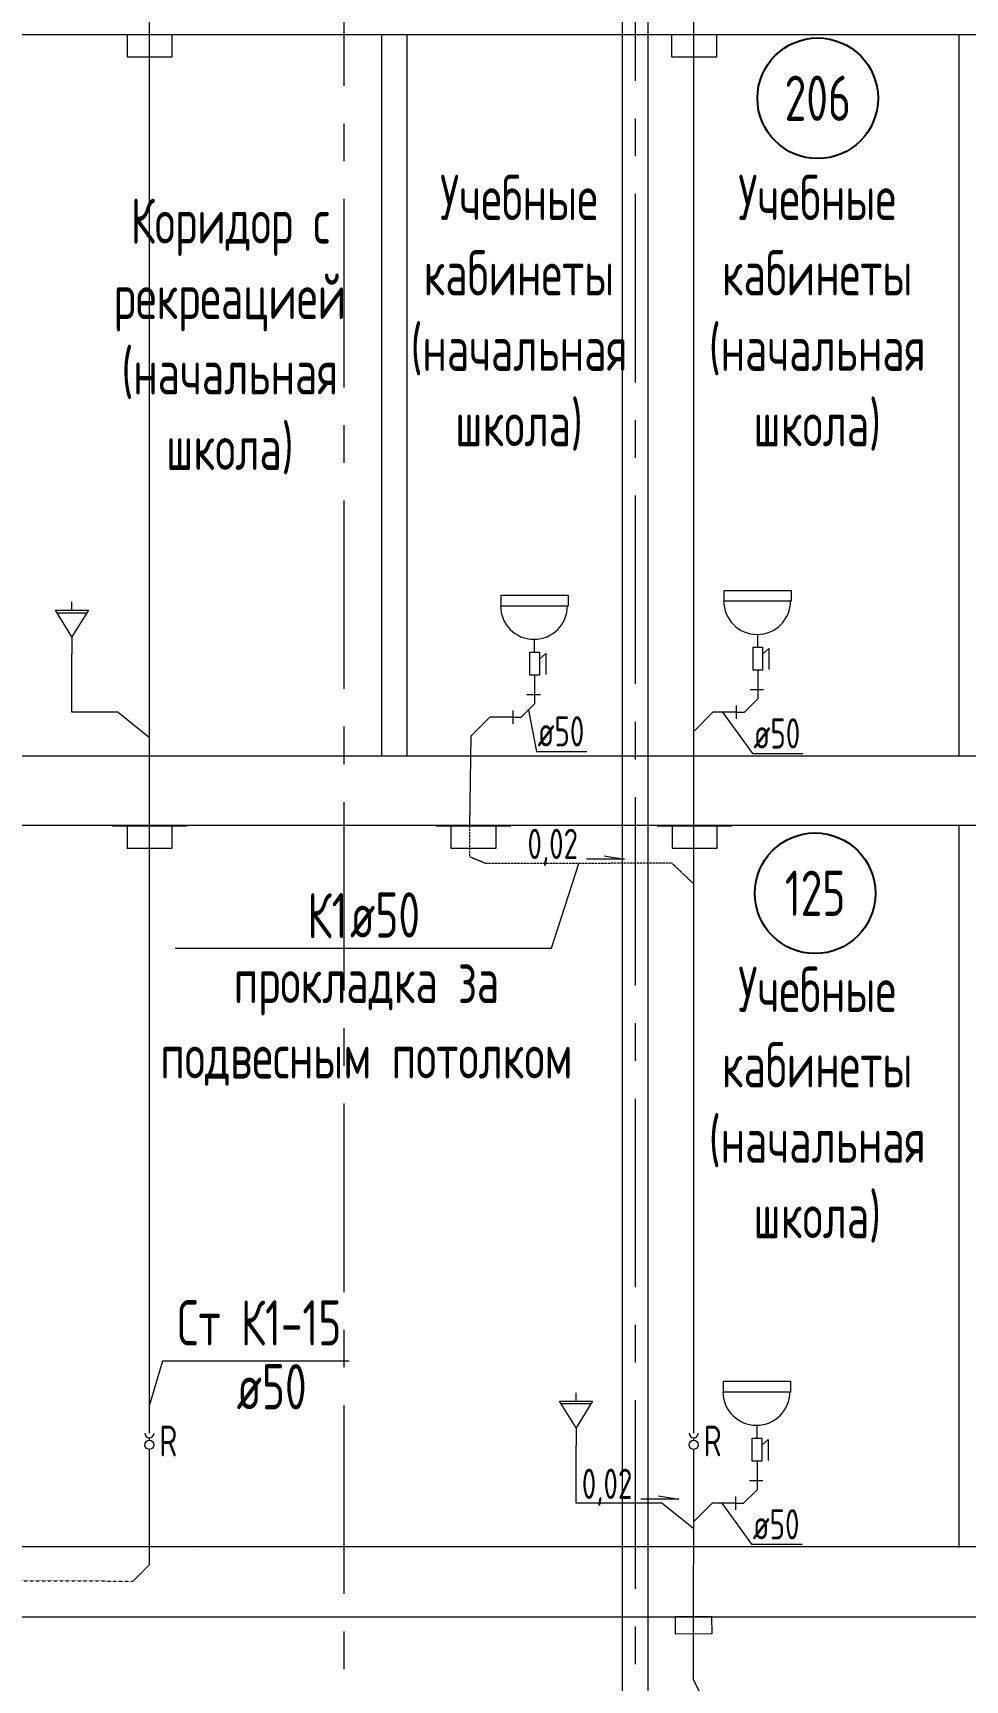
# Model space of a CAD drawing. Header units: millimetres. Extents: x -8689834 to 9419935, y -370377 to 166066.
# Drawn here: x -251784 to -245600, y -20036 to -9113 of the extents above; entities that cross this region are included whole.
import ezdxf
from ezdxf.enums import TextEntityAlignment as Align

# ---------------------------------------------------------------- set-up
doc = ezdxf.new("R2010")
doc.units = ezdxf.units.MM
doc.header["$MEASUREMENT"] = 0
for name, pattern in [('01_base$0$DASHED2', [0.375, 0.25, -0.125]), ('CENTER', [2, 1.25, -0.25, 0.25, -0.25]), ('gost5', [0.137795, 0.098425, -0.03937, 0, 0])]:
    doc.linetypes.add(name, pattern=pattern)
doc.layers.get('0').update_dxf_attribs({"color": 250, "lineweight": 9})
for name, color, linetype, lineweight in [('_ВК-переход на SML', 3, 'Continuous', 30), ('АР_Маркер экспликации', 239, 'Continuous', 13), ('АР_Номер помещения', 1, 'Continuous', 25), ('АР_Оси', 195, 'Continuous', 9), ('АР_Помещения_площадь', 19, 'Continuous', 9), ('ВК_канализация', 32, 'Continuous', 30)]:
    doc.layers.add(name, color=color, linetype=linetype, lineweight=lineweight)
for name, color, linetype in [('PDF __ВК-Text В1', 7, 'Continuous'), ('PDF __ВК-В1', 5, 'Continuous'), ('PDF __ВК-питьевой фонтанчик', 7, 'Continuous'), ('PDF __ВК-противопожарные муфты', 1, 'Continuous'), ('PDF __ВК-стены', 7, 'Continuous'), ('PDF __Сантехника', 7, 'Continuous'), ('АР_Таблицы', 250, 'Continuous')]:
    doc.layers.add(name, color=color, linetype=linetype)
doc.layers.add('PDF __ВК-К1', color=7, linetype='Continuous', true_color=0xb80000)
doc.styles.add('ISOCPEUR', font='isocpeur.ttf', dxfattribs={"width": 0.7})
doc.styles.get("Standard").update_dxf_attribs({"font": 'isocpeur.ttf', "width": 0.7})

# ---------------------------------------------------------------- blocks, each defined once
blk = doc.blocks.new('*U3331')
at = {"layer": 'АР_Номер помещения', "color": 7}
blk.add_circle((-15720, 4793), 400, dxfattribs=at)
at = {"layer": 'АР_Помещения_площадь', "color": 7}
blk.add_line((-13545, 633), (-13545, 633), dxfattribs=at)
at = {"color": 7, "style": 'ISOCPEUR', "width": 0.7, "flags": 1}
blk.add_attdef('КАТЕГОРИЯ', (-499, -2092), '', height=250, dxfattribs=at)
at = {"layer": 'АР_Номер помещения', "color": 7, "style": 'ISOCPEUR', "width": 0.7}
blk.add_attdef('НОМЕР_ПОМЕЩЕНИЯ', text='', height=300, dxfattribs=at).set_placement((-15720, 4793), align=Align.MIDDLE_CENTER)
at = {"layer": 'АР_Помещения_площадь', "color": 7, "lineweight": 30, "width": 0.7, "flags": 104}
blk.add_attdef('ИМЯ_ПОМЕЩЕНИЯ', text='', height=100, dxfattribs=at).set_placement((158, 1217), align=Align.MIDDLE_CENTER)
at = {"layer": 'АР_Помещения_площадь', "color": 7, "style": 'ISOCPEUR', "width": 0.7}
blk.add_attdef('ПЛОЩАДЬ_ПОМЕЩЕНИЯ', text='', height=200, dxfattribs=at).set_placement((-13540, 880), align=Align.MIDDLE_RIGHT)
blk = doc.blocks.new('*U3329')
at = {"layer": 'АР_Номер помещения', "color": 7}
blk.add_circle((-15720, 4793), 400, dxfattribs=at)
at = {"layer": 'АР_Помещения_площадь', "color": 7}
blk.add_line((-13545, 633), (-13545, 633), dxfattribs=at)
at = {"color": 7, "style": 'ISOCPEUR', "width": 0.7, "flags": 1}
blk.add_attdef('КАТЕГОРИЯ', (-499, -2092), '', height=250, dxfattribs=at)
at = {"layer": 'АР_Номер помещения', "color": 7, "style": 'ISOCPEUR', "width": 0.7}
blk.add_attdef('НОМЕР_ПОМЕЩЕНИЯ', text='', height=300, dxfattribs=at).set_placement((-15720, 4793), align=Align.MIDDLE_CENTER)
at = {"layer": 'АР_Помещения_площадь', "color": 7, "lineweight": 30, "width": 0.7, "flags": 104}
blk.add_attdef('ИМЯ_ПОМЕЩЕНИЯ', text='', height=100, dxfattribs=at).set_placement((158, 1217), align=Align.MIDDLE_CENTER)
at = {"layer": 'АР_Помещения_площадь', "color": 7, "style": 'ISOCPEUR', "width": 0.7}
blk.add_attdef('ПЛОЩАДЬ_ПОМЕЩЕНИЯ', text='', height=200, dxfattribs=at).set_placement((-13540, 880), align=Align.MIDDLE_RIGHT)
blk = doc.blocks.new('*U3325')
at = {"layer": 'АР_Номер помещения', "color": 7}
blk.add_circle((-15720, 4793), 400, dxfattribs=at)
at = {"layer": 'АР_Помещения_площадь', "color": 7}
blk.add_line((-13545, 633), (-13545, 633), dxfattribs=at)
at = {"color": 7, "style": 'ISOCPEUR', "width": 0.7, "flags": 1}
blk.add_attdef('КАТЕГОРИЯ', (-499, -2092), '', height=250, dxfattribs=at)
at = {"layer": 'АР_Номер помещения', "color": 7, "style": 'ISOCPEUR', "width": 0.7}
blk.add_attdef('НОМЕР_ПОМЕЩЕНИЯ', text='', height=300, dxfattribs=at).set_placement((-15720, 4793), align=Align.MIDDLE_CENTER)
at = {"layer": 'АР_Помещения_площадь', "color": 7, "lineweight": 30, "width": 0.7, "flags": 104}
blk.add_attdef('ИМЯ_ПОМЕЩЕНИЯ', text='', height=100, dxfattribs=at).set_placement((158, 1217), align=Align.MIDDLE_CENTER)
at = {"layer": 'АР_Помещения_площадь', "color": 7, "style": 'ISOCPEUR', "width": 0.7}
blk.add_attdef('ПЛОЩАДЬ_ПОМЕЩЕНИЯ', text='', height=200, dxfattribs=at).set_placement((-13540, 880), align=Align.MIDDLE_RIGHT)
blk = doc.blocks.new('*U3285')
at = {"layer": 'АР_Номер помещения', "color": 7}
blk.add_circle((-15720, 4793), 400, dxfattribs=at)
at = {"layer": 'АР_Помещения_площадь', "color": 7}
blk.add_line((-13545, 633), (-13545, 633), dxfattribs=at)
at = {"color": 7, "style": 'ISOCPEUR', "width": 0.7, "flags": 1}
blk.add_attdef('КАТЕГОРИЯ', (-499, -2092), '', height=250, dxfattribs=at)
at = {"layer": 'АР_Номер помещения', "color": 7, "style": 'ISOCPEUR', "width": 0.7}
blk.add_attdef('НОМЕР_ПОМЕЩЕНИЯ', text='', height=300, dxfattribs=at).set_placement((-15720, 4793), align=Align.MIDDLE_CENTER)
at = {"layer": 'АР_Помещения_площадь', "color": 7, "lineweight": 30, "width": 0.7, "flags": 104}
blk.add_attdef('ИМЯ_ПОМЕЩЕНИЯ', text='', height=100, dxfattribs=at).set_placement((158, 1217), align=Align.MIDDLE_CENTER)
at = {"layer": 'АР_Помещения_площадь', "color": 7, "style": 'ISOCPEUR', "width": 0.7}
blk.add_attdef('ПЛОЩАДЬ_ПОМЕЩЕНИЯ', text='', height=200, dxfattribs=at).set_placement((-13540, 880), align=Align.MIDDLE_RIGHT)

msp = doc.modelspace()

# ---------------------------------------------------------------- linework, layer by layer
at = {"color": 244, "ltscale": 100, "true_color": 0x991b1e}
msp.add_lwpolyline([(-248884.8, -14372.1), (-248876.1, -13774.2)], dxfattribs=at)
at = {"color": 244, "linetype": '01_base$0$DASHED2', "true_color": 0x991b1e}
msp.add_lwpolyline([(-247399.7, -14756.9), (-247544.7, -14620.1), (-248782, -14620.6), (-248884.8, -14578.6), (-248884.8, -14372.1)], dxfattribs=at)
at = {"color": 18, "ltscale": 100, "true_color": 0x000000}
msp.add_lwpolyline([(-250841, -15183.8), (-248343.4, -15183.8), (-248163.2, -14620.3)], dxfattribs=at)
at = {"color": 244, "linetype": 'gost5', "ltscale": 0.5, "true_color": 0x991b1e}
msp.add_lwpolyline([(-252405.4, -19491.3), (-252295.7, -19377.9), (-251118.9, -19379.8), (-251011.4, -19271.2)], dxfattribs=at)
at = {"layer": '_ВК-переход на SML', "lineweight": 13}
msp.add_lwpolyline([(-247279.3, -19616.4), (-247523, -19617.5), (-247522.5, -19728.8), (-247278.8, -19727.7)], close=True, dxfattribs=at)
at = {"layer": 'PDF __ВК-Text В1', "lineweight": 13}
for points in [[(-247995.1, -14570.6), (-247858.8, -14593.7), (-248112.2, -14593.7)], [(-247634.7, -18814.1), (-247498.4, -18837.1), (-247751.8, -18837.1)]]:
    msp.add_lwpolyline(points, dxfattribs=at)
at = {"layer": 'PDF __ВК-В1', "color": 244, "lineweight": 13, "true_color": 0x991b1e}
for points in [[(-247399.7, -18399.6), (-247399.7, 5720.3)], [(-251010.4, -18399.6), (-251010.3, -2233.4)], [(-251218.8, -13618.6), (-251524.6, -13618.6), (-251524.6, -13233.3)], [(-251011.4, -19271.2), (-251011.4, -18506.4)], [(-247608.6, -18863.4), (-248180.8, -18863.4), (-248180.8, -18478.2)], [(-247401.6, -20036), (-247400.1, -18506.3)]]:
    msp.add_lwpolyline(points, dxfattribs=at)
at = {"layer": 'PDF __ВК-В1', "lineweight": 13}
for points in [[(-251524.6, -12941.3), (-251524.6, -12886.2)], [(-248180.8, -18186.1), (-248180.8, -18131.1)]]:
    msp.add_lwpolyline(points, dxfattribs=at)
at = {"layer": 'PDF __ВК-К1', "color": 244, "lineweight": 13, "true_color": 0x991b1e}
for points in [[(-248455.6, -13371.8), (-248455.6, -13562.3)], [(-246975.2, -13339.2), (-246975.2, -13529.7)], [(-248417.5, -13503), (-248506.4, -13503)], [(-247119.1, -13618.6), (-247064.1, -13618.6), (-246975.2, -13529.7)], [(-246937.1, -13470.4), (-247026, -13470.4)], [(-248599.5, -13651.2), (-248544.5, -13651.2), (-248455.6, -13562.3)], [(-248599.5, -13606.7), (-248599.5, -13695.6)], [(-247119.1, -13574.1), (-247119.1, -13663)], [(-246980.2, -18584.1), (-246980.2, -18774.5)], [(-247124.1, -18863.4), (-247069.1, -18863.4), (-246980.2, -18774.5)], [(-246942.1, -18715.3), (-247031, -18715.3)], [(-247124.1, -18819), (-247124.1, -18907.9)]]:
    msp.add_lwpolyline(points, dxfattribs=at)
at = {"layer": 'PDF __ВК-питьевой фонтанчик', "lineweight": 13}
for points in [[(-251524.6, -13119), (-251634.6, -12941.3), (-251414.5, -12941.3), (-251524.6, -13119), (-251524.6, -13233.3)], [(-251621.9, -12958.2), (-251423, -12958.2)], [(-248180.8, -18363.9), (-248290.9, -18186.1), (-248070.7, -18186.1), (-248180.8, -18363.9), (-248180.8, -18478.2)], [(-248278.2, -18203.1), (-248079.2, -18203.1)]]:
    msp.add_lwpolyline(points, dxfattribs=at)
at = {"layer": 'PDF __ВК-противопожарные муфты', "lineweight": 13}
for points in [[(-251256.9, -9122.9), (-251011.4, -9122.9), (-250761.6, -9122.9)], [(-251159.5, -9122.9), (-251159.5, -9271.1), (-250859, -9271.1), (-250859, -9122.9)], [(-247645.3, -9122.9), (-247399.7, -9122.9), (-247150, -9122.9)], [(-247547.9, -9122.9), (-247547.9, -9271.1), (-247247.3, -9271.1), (-247247.3, -9122.9)], [(-251256.9, -14372.1), (-251011.4, -14372.1), (-250761.6, -14372.1)], [(-251159.5, -14372.1), (-251159.5, -14520.2), (-250859, -14520.2), (-250859, -14372.1)], [(-249108.8, -14372.1), (-248863.3, -14372.1), (-248613.5, -14372.1)], [(-249011.4, -14372.1), (-249011.4, -14520.2), (-248710.9, -14520.2), (-248710.9, -14372.1)], [(-247641.7, -14372.1), (-247396.2, -14372.1), (-247146.4, -14372.1)], [(-247544.3, -14372.1), (-247544.3, -14520.2), (-247243.8, -14520.2), (-247243.8, -14372.1)]]:
    msp.add_lwpolyline(points, dxfattribs=at)
at = {"layer": 'PDF __ВК-стены', "color": 18, "lineweight": 13, "true_color": 0x000000}
for points in [[(-247875, 2298.1), (-247875, -24400.4)], [(-247705.7, 2298.1), (-247705.7, -24400.4)], [(-278656.6, -9122.9), (-223080.9, -9122.9)], [(-249472.4, -9122.9), (-249472.4, -13906.4)], [(-249303.1, -9122.9), (-249303.1, -13906.4)], [(-245640.5, -9122.9), (-245640.5, -13906.4)], [(-278656.6, -13906.4), (-223080.9, -13906.4)], [(-278656.6, -14367.8), (-223080.9, -14367.8)], [(-245640.5, -14374.7), (-245640.5, -19158.1)], [(-278656.6, -19151.3), (-223080.9, -19151.3)], [(-278656.6, -19616.9), (-223080.9, -19616.9)]]:
    msp.add_lwpolyline(points, dxfattribs=at)
at = {"layer": 'PDF __Сантехника', "lineweight": 13}
for points in [[(-248677.8, -12842.7), (-248233.3, -12842.7), (-248233.3, -12914.6), (-248677.8, -12914.6)], [(-247197.4, -12810), (-246752.9, -12810), (-246752.9, -12882), (-247197.4, -12882)], [(-247006.9, -13186.8), (-246943.4, -13186.8), (-246943.4, -13339.2), (-247006.9, -13339.2)], [(-248487.3, -13219.4), (-248423.8, -13219.4), (-248423.8, -13371.8), (-248487.3, -13371.8)], [(-247202.4, -18054.9), (-246757.9, -18054.9), (-246757.9, -18126.9), (-247202.4, -18126.9)], [(-247011.9, -18431.7), (-246948.4, -18431.7), (-246948.4, -18584.1), (-247011.9, -18584.1)]]:
    msp.add_lwpolyline(points, close=True, dxfattribs=at)
for points in [[(-246977.3, -13106.4), (-246977.3, -13186.8)], [(-248457.7, -13139), (-248457.7, -13219.4)], [(-246943.4, -13233.3), (-246901.1, -13195.3), (-246901.1, -13334.9)], [(-248423.8, -13266), (-248381.5, -13227.9), (-248381.5, -13367.5)], [(-246982.3, -18351.2), (-246982.3, -18431.7)], [(-246948.4, -18478.2), (-246906.1, -18440.1), (-246906.1, -18579.8)]]:
    msp.add_lwpolyline(points, dxfattribs=at)
for centre in [(-246979.4, -12879.9), (-248459.8, -12912.5), (-246984.4, -18124.8)]:
    msp.add_arc(centre, 222.2, 180, 0, dxfattribs=at)
at = {"layer": 'АР_Оси', "color": 18, "linetype": 'CENTER', "lineweight": 13, "ltscale": 1000, "true_color": 0x000000}
for p, q in [((-249718.9, -25463.9), (-249718.9, 5845.3)), ((-247786.1, -25430.9), (-247786.1, 5707.8))]:
    msp.add_line(p, q, dxfattribs=at)
at = {"layer": 'ВК_канализация', "color": 244, "lineweight": 13, "ltscale": 500, "true_color": 0x991b1e}
for points in [[(-251218.8, -13618.6), (-251011.4, -13785.1)], [(-248599.5, -13651.2), (-248752.9, -13651.2), (-248876.1, -13774.2)], [(-247119.1, -13618.6), (-247272.5, -13618.6), (-247395.7, -13741.6)], [(-251011, -18446.4), (-251010.8, -18429.6)], [(-247400.3, -18446.4), (-247400.1, -18429.6)], [(-247608.6, -18863.4), (-247401.2, -19029.9)], [(-247124.1, -18863.4), (-247277.5, -18863.4), (-247400.7, -18986.5)], [(-247066, -20453), (-247192.7, -20452.1), (-247401.6, -20036)]]:
    msp.add_lwpolyline(points, dxfattribs=at)
at = {"layer": 'ВК_канализация', "color": 18, "lineweight": 13, "ltscale": 500, "true_color": 0x000000}
for points in [[(-248497, -13603.7), (-248443.5, -13877.8), (-248108.2, -13877.8)], [(-247209, -13618.6), (-247011.2, -13891.4), (-246676, -13891.4)], [(-249685.9, -17921), (-250925, -17921), (-251011.4, -18212.2)], [(-247214, -18863.4), (-247016.2, -19136.3), (-246681, -19136.3)]]:
    msp.add_lwpolyline(points, dxfattribs=at)
at = {"layer": 'ВК_канализация', "color": 244, "lineweight": 13, "ltscale": 500, "true_color": 0x991b1e}
for centre in [(-251011.4, -18476.4), (-247400.7, -18476.4)]:
    msp.add_circle(centre, 30, dxfattribs=at)
for centre in [(-251010.4, -18399.6), (-247399.7, -18399.6)]:
    msp.add_arc(centre, 30, 179.27075, 359.27075, dxfattribs=at)

# ---------------------------------------------------------------- block references
at = {"layer": 'АР_Маркер экспликации', "color": 7, "lineweight": 13}
ref = msp.add_blockref('*U3325', (-230857.6, -14340), dxfattribs=at)
ref.add_attrib('НОМЕР_ПОМЕЩЕНИЯ', '206', dxfattribs={"layer": 'АР_Номер помещения', "color": 7, "height": 300, "style": 'ISOCPEUR', "width": 0.7}).set_placement((-246577.4, -9546.6), align=Align.MIDDLE_CENTER)
ref = msp.add_blockref('*U3329', (-237158.7, -14557.6), dxfattribs=at)
ref.add_attrib('НОМЕР_ПОМЕЩЕНИЯ', '203', dxfattribs={"layer": 'АР_Номер помещения', "color": 7, "height": 300, "style": 'ISOCPEUR', "width": 0.7}).set_placement((-252878.4, -9764.2), align=Align.MIDDLE_CENTER)
ref = msp.add_blockref('*U3285', (-230875.1, -19612.1), dxfattribs=at)
ref.add_attrib('НОМЕР_ПОМЕЩЕНИЯ', '125', dxfattribs={"layer": 'АР_Номер помещения', "color": 7, "height": 300, "style": 'ISOCPEUR', "width": 0.7}).set_placement((-246594.9, -14818.8), align=Align.MIDDLE_CENTER)
ref = msp.add_blockref('*U3331', (-237158.7, -19802.5), dxfattribs=at)
ref.add_attrib('НОМЕР_ПОМЕЩЕНИЯ', '118', dxfattribs={"layer": 'АР_Номер помещения', "color": 7, "height": 300, "style": 'ISOCPEUR', "width": 0.7}).set_placement((-252878.4, -15009.1), align=Align.MIDDLE_CENTER)

# ---------------------------------------------------------------- texts
at = {"layer": 'АР_Таблицы', "lineweight": 13, "ltscale": 100, "style": 'ISOCPEUR'}
for s, insert, char_height, width, attachment_point in [('\\pxi-1,l1,qc,t1,5;Учебные \\Pкабинеты \\P(начальная \\Pшкола)', (-250104.1, -10969.2), 300, 3089.672, 4), ('\\pxi-1,l1,qc,t1,5;Учебные \\Pкабинеты \\P(начальная \\Pшкола)', (-248125.8, -10969.2), 300, 3089.672, 4), ('\\pxi-1,l1,qc,t1,5;Коридор с \\Pрекреацией \\P(начальная \\Pшкола)', (-252022.4, -11125.7), 300, 3089.672, 4), ('\\pxi-1,l1,t1,5;ø50', (-248435.7, -13745.1), 200, 7500, 4), ('\\pxi-1,l1,t1,5;ø50', (-247003.4, -13758.8), 200, 7500, 4), ('\\pxi-1,l1,t1,5;0,02', (-248167.8, -14514.7), 200, 7500, 6), ('\\pxi-1,l1,qc,t1,5;Учебные \\Pкабинеты \\P(начальная \\Pшкола)', (-248125.8, -16220.9), 300, 3089.672, 4), ('\\pxi-1,l1,t1,5;Ст К1-15', (-250826, -17667.8), 300, 7500, 4), ('\\pxi-1,l1,t1,5;ø50', (-250432.4, -18091.3), 300, 7500, 4), ('\\pxi-1,l1,t1,5;0,02', (-247807.4, -18758.2), 200, 7500, 6), ('\\pxi-1,l1,t1,5;ø50', (-247008.4, -19003.6), 200, 7500, 4)]:
    msp.add_mtext(s, dxfattribs=dict(at, insert=insert, char_height=char_height, width=width, attachment_point=attachment_point))
at = {"layer": 'ВК_канализация', "color": 18, "ltscale": 100, "true_color": 0x000000, "char_height": 300, "attachment_point": 4, "style": 'ISOCPEUR'}
for s, insert, width in [('К1', (-249962.7, -14967.4), 5891.51), ('\\pxi-1,l1,t1,5;ø50', (-249680.2, -14962.6), 7500), ('\\pxqc;прокладка за \\Pподвесным потолком', (-250932.8, -15671.2), 2722.861)]:
    msp.add_mtext(s, dxfattribs=dict(at, insert=insert, width=width))
at = {"layer": 'ВК_канализация', "color": 18, "lineweight": 13, "ltscale": 100, "true_color": 0x000000, "char_height": 205.4, "width": 5730.034, "attachment_point": 4, "style": 'ISOCPEUR'}
for insert in [(-250944.9, -18450.8), (-247334.2, -18450.8)]:
    msp.add_mtext('R', dxfattribs=dict(at, insert=insert))

doc.saveas('drawing.dxf')
